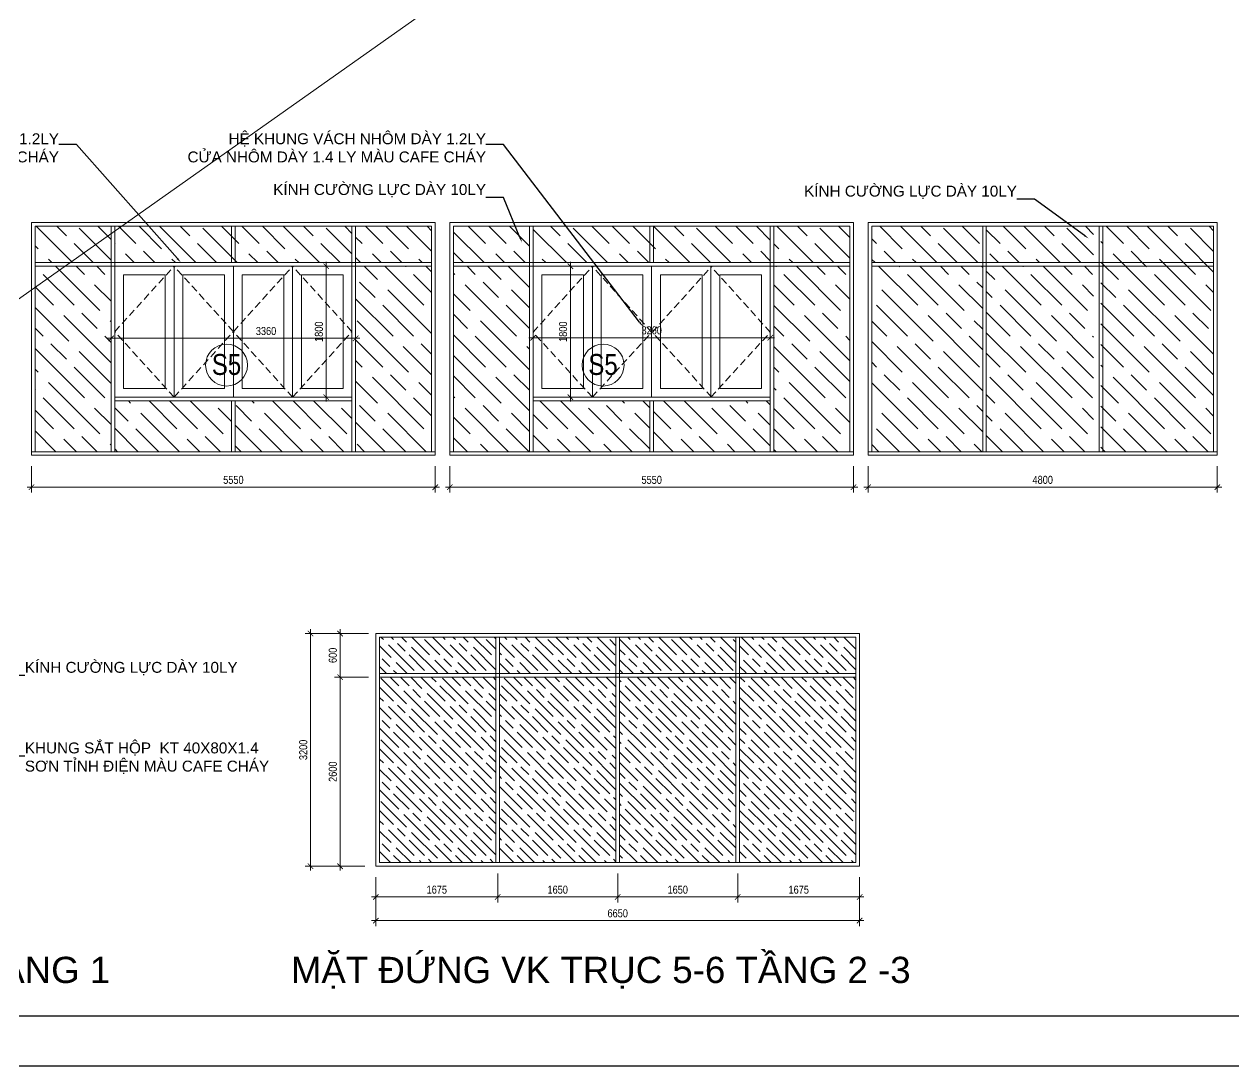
# Model space of a CAD drawing. Header units: millimetres. Extents: x 886808 to 1650903, y -1008069 to 230892.
# Drawn here: x 1583320 to 1599947, y -188884 to -174559 of the extents above; entities that cross this region are included whole.
import ezdxf
from ezdxf import colors
from ezdxf.entities.mleader import LeaderData, LeaderLine
from ezdxf.enums import TextEntityAlignment as Align
from ezdxf.math import Vec2, Vec3

# ---------------------------------------------------------------- set-up
doc = ezdxf.new("R2010")
doc.units = ezdxf.units.MM
doc.linetypes.add('DASHED', pattern=[0.75, 0.5, -0.25])
doc.layers.get('0').update_dxf_attribs({"lineweight": 0})
for name, color, linetype, lineweight in [('03- Net Cua- 153', 153, 'Continuous', 9), ('06- Dim- 250', 250, 'Continuous', 0), ('0___TUONG XAY MOI', 10, 'Continuous', 40), ('A-Wall', 113, 'Continuous', 30), ('A_Dim', 8, 'Continuous', 5), ('Q - TEN PHONG', 7, 'Continuous', 18)]:
    doc.layers.add(name, color=color, linetype=linetype, lineweight=lineweight)
doc.styles.add('ADP_HC_vni_HC', font='')
doc.styles.add('DAT', font='')
doc.styles.add('OBAYASHI', font='ARIALN.TTF')
doc.styles.add('TRUNG TIN', font='')
doc.styles.add('VNI-HELVE', font='')
doc.styles.get('ADP_HC_vni_HC').set_extended_font_data('VNI-Helve-Condense')
doc.styles.get('DAT').set_extended_font_data('VNI-Helve')
doc.styles.get('TRUNG TIN').set_extended_font_data('VNI-Helve-Condense')
doc.styles.get('VNI-HELVE').set_extended_font_data('VNI-Helve-Condense')
doc.dimstyles.new('1-100 X2', dxfattribs={"dimtxt": 110, "dimasz": 75, "dimexe": 75, "dimexo": 150, "dimgap": 45, "dimtad": 1, "dimdec": 0, "dimrnd": 5, "dimzin": 0, "dimtxsty": 'VNI-HELVE', "dimblk": 'ARCHTICK', "dimcen": 50, "dimdle": 60, "dimclrd": 256, "dimclre": 256, "dimclrt": 2, "dimadec": 0, "dimazin": 0, "dimtfac": 1, "dimtdec": 0, "dimtix": 1, "dimtmove": 1, "dimatfit": 3, "dimldrblk": 'OPEN30', "dimfxl": 900, "dimtolj": 1, "dimtzin": 0, "dimlwd": 13, "dimlwe": 13, "dimarcsym": 1})

# ---------------------------------------------------------------- blocks, each defined once
blk = doc.blocks.new('ÈGERGER')
at = {"layer": 'A-Wall', "linetype": 'Continuous', "transparency": 33554636}
blk.add_line((-132098, -883772), (-179936, -883772), dxfattribs=at)
at = {"layer": 'Defpoints', "transparency": 33554636}
blk.add_lwpolyline([(-181644, -884626), (-131244, -884626), (-131244, -848986), (-181644, -848986)], close=True, dxfattribs=at)
blk = doc.blocks.new('_ArchTick')
at = {"color": 0, "linetype": 'ByBlock', "const_width": 0.15}
blk.add_lwpolyline([(-0.5, -0.5), (0.5, 0.5)], dxfattribs=at)
blk = doc.blocks.new('*D972')
at = {"layer": 'A_Dim', "lineweight": 13, "transparency": 16777216}
for p, q in [((1588053, -183539), (1587587, -183539)), ((1587662, -186199), (1587662, -183479)), ((1588003, -186139), (1587587, -186139))]:
    blk.add_line(p, q, dxfattribs=at)
at = {"layer": 'Defpoints', "color": 0, "transparency": 16777216}
for p in [(1587662, -183539), (1588203, -183539), (1588153, -186139)]:
    blk.add_point(p, dxfattribs=at)
at = {"layer": 'A_Dim', "lineweight": 13, "transparency": 16777216, "xscale": 75, "yscale": 75, "zscale": 75}
for p, rotation in [((1587662, -183539), 90), ((1587662, -186139), 270)]:
    blk.add_blockref('_ArchTick', p, dxfattribs=dict(at, rotation=rotation))
at = {"layer": 'A_Dim', "color": 2, "transparency": 16777216, "insert": (1587562, -184839), "char_height": 110, "attachment_point": 5, "rotation": 90, "style": 'VNI-HELVE'}
blk.add_mtext('\\A1;2600', dxfattribs=at)
blk = doc.blocks.new('_Open30')
at = {"color": 0, "linetype": 'ByBlock', "lineweight": -2}
for p, q in [((-1, 0.27), (0, 0)), ((0, 0), (-1, -0.27)), ((0, 0), (-1, 0))]:
    blk.add_line(p, q, dxfattribs=at)
blk = doc.blocks.new('*D973')
at = {"layer": 'A_Dim', "lineweight": 13, "transparency": 16777216}
for p, q in [((1587662, -183599), (1587662, -182879)), ((1588053, -182939), (1587587, -182939)), ((1588053, -183539), (1587587, -183539))]:
    blk.add_line(p, q, dxfattribs=at)
at = {"layer": 'Defpoints', "color": 0, "transparency": 16777216}
for p in [(1587662, -182939), (1588203, -182939), (1588203, -183539)]:
    blk.add_point(p, dxfattribs=at)
at = {"layer": 'A_Dim', "lineweight": 13, "transparency": 16777216, "xscale": 75, "yscale": 75, "zscale": 75}
for p, rotation in [((1587662, -182939), 90), ((1587662, -183539), 270)]:
    blk.add_blockref('_ArchTick', p, dxfattribs=dict(at, rotation=rotation))
at = {"layer": 'A_Dim', "color": 2, "transparency": 16777216, "insert": (1587562, -183239), "char_height": 110, "attachment_point": 5, "rotation": 90, "style": 'VNI-HELVE'}
blk.add_mtext('\\A1;600', dxfattribs=at)
blk = doc.blocks.new('*D974')
at = {"layer": 'A_Dim', "lineweight": 13, "transparency": 16777216}
for p, q in [((1588153, -186289), (1588153, -186637)), ((1589828, -186239), (1589828, -186637)), ((1588093, -186562), (1589888, -186562))]:
    blk.add_line(p, q, dxfattribs=at)
at = {"layer": 'Defpoints', "color": 0, "transparency": 16777216}
for p in [(1588153, -186139), (1589828, -186089), (1589828, -186562)]:
    blk.add_point(p, dxfattribs=at)
at = {"layer": 'A_Dim', "lineweight": 13, "transparency": 16777216, "xscale": 75, "yscale": 75, "zscale": 75, "rotation": 180}
blk.add_blockref('_ArchTick', (1588153, -186562), dxfattribs=at)
at = {"layer": 'A_Dim', "lineweight": 13, "transparency": 16777216, "xscale": 75, "yscale": 75, "zscale": 75}
blk.add_blockref('_ArchTick', (1589828, -186562), dxfattribs=at)
at = {"layer": 'A_Dim', "color": 2, "transparency": 16777216, "insert": (1588991, -186462), "char_height": 110, "attachment_point": 5, "style": 'VNI-HELVE'}
blk.add_mtext('\\A1;1675', dxfattribs=at)
blk = doc.blocks.new('*D975')
at = {"layer": 'A_Dim', "lineweight": 13, "transparency": 16777216}
for p, q in [((1589828, -186239), (1589828, -186637)), ((1591478, -186239), (1591478, -186637)), ((1589768, -186562), (1591538, -186562))]:
    blk.add_line(p, q, dxfattribs=at)
at = {"layer": 'Defpoints', "color": 0, "transparency": 16777216}
for p in [(1589828, -186089), (1591478, -186089), (1591478, -186562)]:
    blk.add_point(p, dxfattribs=at)
at = {"layer": 'A_Dim', "lineweight": 13, "transparency": 16777216, "xscale": 75, "yscale": 75, "zscale": 75, "rotation": 180}
blk.add_blockref('_ArchTick', (1589828, -186562), dxfattribs=at)
at = {"layer": 'A_Dim', "lineweight": 13, "transparency": 16777216, "xscale": 75, "yscale": 75, "zscale": 75}
blk.add_blockref('_ArchTick', (1591478, -186562), dxfattribs=at)
at = {"layer": 'A_Dim', "color": 2, "transparency": 16777216, "insert": (1590653, -186462), "char_height": 110, "attachment_point": 5, "style": 'VNI-HELVE'}
blk.add_mtext('\\A1;1650', dxfattribs=at)
blk = doc.blocks.new('*D976')
at = {"layer": 'A_Dim', "lineweight": 13, "transparency": 16777216}
for p, q in [((1591478, -186239), (1591478, -186637)), ((1593128, -186239), (1593128, -186637)), ((1591418, -186562), (1593188, -186562))]:
    blk.add_line(p, q, dxfattribs=at)
at = {"layer": 'Defpoints', "color": 0, "transparency": 16777216}
for p in [(1591478, -186089), (1593128, -186089), (1593128, -186562)]:
    blk.add_point(p, dxfattribs=at)
at = {"layer": 'A_Dim', "lineweight": 13, "transparency": 16777216, "xscale": 75, "yscale": 75, "zscale": 75, "rotation": 180}
blk.add_blockref('_ArchTick', (1591478, -186562), dxfattribs=at)
at = {"layer": 'A_Dim', "lineweight": 13, "transparency": 16777216, "xscale": 75, "yscale": 75, "zscale": 75}
blk.add_blockref('_ArchTick', (1593128, -186562), dxfattribs=at)
at = {"layer": 'A_Dim', "color": 2, "transparency": 16777216, "insert": (1592303, -186462), "char_height": 110, "attachment_point": 5, "style": 'VNI-HELVE'}
blk.add_mtext('\\A1;1650', dxfattribs=at)
blk = doc.blocks.new('*D977')
at = {"layer": 'A_Dim', "lineweight": 13, "transparency": 16777216}
for p, q in [((1593128, -186239), (1593128, -186637)), ((1594803, -186289), (1594803, -186637)), ((1593068, -186562), (1594863, -186562))]:
    blk.add_line(p, q, dxfattribs=at)
at = {"layer": 'Defpoints', "color": 0, "transparency": 16777216}
for p in [(1593128, -186089), (1594803, -186139), (1594803, -186562)]:
    blk.add_point(p, dxfattribs=at)
at = {"layer": 'A_Dim', "lineweight": 13, "transparency": 16777216, "xscale": 75, "yscale": 75, "zscale": 75, "rotation": 180}
blk.add_blockref('_ArchTick', (1593128, -186562), dxfattribs=at)
at = {"layer": 'A_Dim', "lineweight": 13, "transparency": 16777216, "xscale": 75, "yscale": 75, "zscale": 75}
blk.add_blockref('_ArchTick', (1594803, -186562), dxfattribs=at)
at = {"layer": 'A_Dim', "color": 2, "transparency": 16777216, "insert": (1593966, -186462), "char_height": 110, "attachment_point": 5, "style": 'VNI-HELVE'}
blk.add_mtext('\\A1;1675', dxfattribs=at)
blk = doc.blocks.new('*D978')
at = {"layer": 'A_Dim', "lineweight": 13, "transparency": 16777216}
for p, q in [((1588153, -186289), (1588153, -186962)), ((1594803, -186289), (1594803, -186962)), ((1594863, -186887), (1588093, -186887))]:
    blk.add_line(p, q, dxfattribs=at)
at = {"layer": 'Defpoints', "color": 0, "transparency": 16777216}
for p in [(1588153, -186139), (1594803, -186139), (1588153, -186887)]:
    blk.add_point(p, dxfattribs=at)
at = {"layer": 'A_Dim', "lineweight": 13, "transparency": 16777216, "xscale": 75, "yscale": 75, "zscale": 75, "rotation": 180}
blk.add_blockref('_ArchTick', (1588153, -186887), dxfattribs=at)
at = {"layer": 'A_Dim', "lineweight": 13, "transparency": 16777216, "xscale": 75, "yscale": 75, "zscale": 75}
blk.add_blockref('_ArchTick', (1594803, -186887), dxfattribs=at)
at = {"layer": 'A_Dim', "color": 2, "transparency": 16777216, "insert": (1591478, -186787), "char_height": 110, "attachment_point": 5, "style": 'VNI-HELVE'}
blk.add_mtext('\\A1;6650', dxfattribs=at)
blk = doc.blocks.new('*D979')
at = {"layer": 'A_Dim', "lineweight": 13, "transparency": 16777216}
for p, q in [((1587256, -182879), (1587256, -186199)), ((1588003, -182939), (1587181, -182939)), ((1588003, -186139), (1587181, -186139))]:
    blk.add_line(p, q, dxfattribs=at)
at = {"layer": 'Defpoints', "color": 0, "transparency": 16777216}
for p in [(1588153, -182939), (1587256, -186139), (1588153, -186139)]:
    blk.add_point(p, dxfattribs=at)
at = {"layer": 'A_Dim', "lineweight": 13, "transparency": 16777216, "xscale": 75, "yscale": 75, "zscale": 75}
for p, rotation in [((1587256, -182939), 90), ((1587256, -186139), 270)]:
    blk.add_blockref('_ArchTick', p, dxfattribs=dict(at, rotation=rotation))
at = {"layer": 'A_Dim', "color": 2, "transparency": 16777216, "insert": (1587156, -184539), "char_height": 110, "attachment_point": 5, "rotation": 90, "style": 'VNI-HELVE'}
blk.add_mtext('\\A1;3200', dxfattribs=at)
blk = doc.blocks.new('*D985')
at = {"layer": 'A_Dim', "lineweight": 13, "transparency": 16777216}
for p, q in [((1583420, -180638), (1583420, -181001)), ((1588970, -180638), (1588970, -181001)), ((1583360, -180926), (1589030, -180926))]:
    blk.add_line(p, q, dxfattribs=at)
at = {"layer": 'Defpoints', "color": 0, "transparency": 16777216}
for p in [(1583420, -180488), (1588970, -180488), (1588970, -180926)]:
    blk.add_point(p, dxfattribs=at)
at = {"layer": 'A_Dim', "lineweight": 13, "transparency": 16777216, "xscale": 75, "yscale": 75, "zscale": 75, "rotation": 180}
blk.add_blockref('_ArchTick', (1583420, -180926), dxfattribs=at)
at = {"layer": 'A_Dim', "lineweight": 13, "transparency": 16777216, "xscale": 75, "yscale": 75, "zscale": 75}
blk.add_blockref('_ArchTick', (1588970, -180926), dxfattribs=at)
at = {"layer": 'A_Dim', "color": 2, "transparency": 16777216, "insert": (1586195, -180826), "char_height": 110, "attachment_point": 5, "style": 'VNI-HELVE'}
blk.add_mtext('\\A1;5550', dxfattribs=at)
blk = doc.blocks.new('*D986')
at = {"layer": 'A_Dim', "lineweight": 13, "transparency": 16777216}
for p, q in [((1589170, -180638), (1589170, -181001)), ((1594720, -180638), (1594720, -181001)), ((1594780, -180926), (1589110, -180926))]:
    blk.add_line(p, q, dxfattribs=at)
at = {"layer": 'Defpoints', "color": 0, "transparency": 16777216}
for p in [(1589170, -180488), (1594720, -180488), (1589170, -180926)]:
    blk.add_point(p, dxfattribs=at)
at = {"layer": 'A_Dim', "lineweight": 13, "transparency": 16777216, "xscale": 75, "yscale": 75, "zscale": 75, "rotation": 180}
blk.add_blockref('_ArchTick', (1589170, -180926), dxfattribs=at)
at = {"layer": 'A_Dim', "lineweight": 13, "transparency": 16777216, "xscale": 75, "yscale": 75, "zscale": 75}
blk.add_blockref('_ArchTick', (1594720, -180926), dxfattribs=at)
at = {"layer": 'A_Dim', "color": 2, "transparency": 16777216, "insert": (1591945, -180826), "char_height": 110, "attachment_point": 5, "style": 'VNI-HELVE'}
blk.add_mtext('\\A1;5550', dxfattribs=at)
blk = doc.blocks.new('*D987')
at = {"layer": 'A_Dim', "lineweight": 13, "transparency": 16777216}
for p, q in [((1594920, -180638), (1594920, -181001)), ((1599720, -180638), (1599720, -181001)), ((1599780, -180926), (1594860, -180926))]:
    blk.add_line(p, q, dxfattribs=at)
at = {"layer": 'Defpoints', "color": 0, "transparency": 16777216}
for p in [(1594920, -180488), (1599720, -180488), (1594920, -180926)]:
    blk.add_point(p, dxfattribs=at)
at = {"layer": 'A_Dim', "lineweight": 13, "transparency": 16777216, "xscale": 75, "yscale": 75, "zscale": 75, "rotation": 180}
blk.add_blockref('_ArchTick', (1594920, -180926), dxfattribs=at)
at = {"layer": 'A_Dim', "lineweight": 13, "transparency": 16777216, "xscale": 75, "yscale": 75, "zscale": 75}
blk.add_blockref('_ArchTick', (1599720, -180926), dxfattribs=at)
at = {"layer": 'A_Dim', "color": 2, "transparency": 16777216, "insert": (1597320, -180826), "char_height": 110, "attachment_point": 5, "style": 'VNI-HELVE'}
blk.add_mtext('\\A1;4800', dxfattribs=at)
blk = doc.blocks.new('*D988')
at = {"layer": 'A_Dim', "lineweight": 13, "transparency": 16777216}
for p, q in [((1586752, -177888), (1587546, -177888)), ((1587471, -179748), (1587471, -177828)), ((1586752, -179688), (1587546, -179688))]:
    blk.add_line(p, q, dxfattribs=at)
at = {"layer": 'Defpoints', "color": 0, "transparency": 16777216}
for p in [(1586602, -177888), (1587471, -177888), (1586602, -179688)]:
    blk.add_point(p, dxfattribs=at)
at = {"layer": 'A_Dim', "lineweight": 13, "transparency": 16777216, "xscale": 75, "yscale": 75, "zscale": 75}
for p, rotation in [((1587471, -177888), 90), ((1587471, -179688), 270)]:
    blk.add_blockref('_ArchTick', p, dxfattribs=dict(at, rotation=rotation))
at = {"layer": 'A_Dim', "color": 2, "transparency": 16777216, "insert": (1587371, -178788), "char_height": 110, "attachment_point": 5, "rotation": 90, "style": 'VNI-HELVE'}
blk.add_mtext('\\A1;1800', dxfattribs=at)
blk = doc.blocks.new('*D989')
at = {"layer": 'A_Dim', "lineweight": 13, "transparency": 16777216}
for p, q in [((1584515, -178738), (1584515, -178804)), ((1587875, -178738), (1587875, -178804)), ((1587935, -178879), (1584455, -178879))]:
    blk.add_line(p, q, dxfattribs=at)
at = {"layer": 'Defpoints', "color": 0, "transparency": 16777216}
for p in [(1584515, -178879), (1584515, -178888, 0), (1587875, -178888, 0)]:
    blk.add_point(p, dxfattribs=at)
at = {"layer": 'A_Dim', "lineweight": 13, "transparency": 16777216, "xscale": 75, "yscale": 75, "zscale": 75, "rotation": 180}
blk.add_blockref('_ArchTick', (1584515, -178879), dxfattribs=at)
at = {"layer": 'A_Dim', "lineweight": 13, "transparency": 16777216, "xscale": 75, "yscale": 75, "zscale": 75}
blk.add_blockref('_ArchTick', (1587875, -178879), dxfattribs=at)
at = {"layer": 'A_Dim', "color": 2, "transparency": 16777216, "insert": (1586644, -178779), "char_height": 110, "attachment_point": 5, "style": 'VNI-HELVE'}
blk.add_mtext('\\A1;3360', dxfattribs=at)
blk = doc.blocks.new('*D990')
at = {"layer": 'A_Dim', "lineweight": 13, "transparency": 16777216}
for p, q in [((1590827, -179748), (1590827, -177828)), ((1590872, -177888), (1590902, -177888)), ((1590872, -179688), (1590902, -179688))]:
    blk.add_line(p, q, dxfattribs=at)
at = {"layer": 'Defpoints', "color": 0, "transparency": 16777216}
for p in [(1590722, -177888), (1590827, -177888), (1590722, -179688)]:
    blk.add_point(p, dxfattribs=at)
at = {"layer": 'A_Dim', "lineweight": 13, "transparency": 16777216, "xscale": 75, "yscale": 75, "zscale": 75}
for p, rotation in [((1590827, -177888), 90), ((1590827, -179688), 270)]:
    blk.add_blockref('_ArchTick', p, dxfattribs=dict(at, rotation=rotation))
at = {"layer": 'A_Dim', "color": 2, "transparency": 16777216, "insert": (1590727, -178788), "char_height": 110, "attachment_point": 5, "rotation": 90, "style": 'VNI-HELVE'}
blk.add_mtext('\\A1;1800', dxfattribs=at)
blk = doc.blocks.new('*D991')
at = {"layer": 'A_Dim', "lineweight": 13, "transparency": 16777216}
blk.add_line((1590255, -178870), (1593635, -178870), dxfattribs=at)
at = {"layer": 'Defpoints', "color": 0, "transparency": 16777216}
for p in [(1590315, -178795), (1593575, -178795), (1593575, -178870)]:
    blk.add_point(p, dxfattribs=at)
at = {"layer": 'A_Dim', "lineweight": 13, "transparency": 16777216, "xscale": 75, "yscale": 75, "zscale": 75, "rotation": 180}
blk.add_blockref('_ArchTick', (1590315, -178870), dxfattribs=at)
at = {"layer": 'A_Dim', "lineweight": 13, "transparency": 16777216, "xscale": 75, "yscale": 75, "zscale": 75}
blk.add_blockref('_ArchTick', (1593575, -178870), dxfattribs=at)
at = {"layer": 'A_Dim', "color": 2, "transparency": 16777216, "insert": (1591945, -178770), "char_height": 110, "attachment_point": 5, "style": 'VNI-HELVE'}
blk.add_mtext('\\A1;3260', dxfattribs=at)
blk = doc.blocks.new('so thu tu bac thang')
at = {"ltscale": 300}
blk.add_circle((37.7, 0), 125, dxfattribs=at)
at = {"style": 'OBAYASHI'}
blk.add_attdef('SO_THU_TU_BAC_THANG', (-91.5, -138.5), '', height=300, dxfattribs=at)

msp = doc.modelspace()

# ---------------------------------------------------------------- hatches: boundary and pattern name
at = {"layer": 'A_Dim', "transparency": 33554534}
h = msp.add_hatch(dxfattribs=at)
h.set_pattern_fill('GOST_WOOD', color=256, scale=100, angle=45)
h.set_pattern_definition([(135, (152255.1, -60480.1), (424.26407, 424.26407), [1000, -200]), (135, (152537.94, -60480.1), (424.26407, 424.26407), [600, -150, 300, -150]), (135, (152891.5, -60550.8), (424.26407, 424.26407), [1000, -200])])
h.paths.add_polyline_path([(1583169.6, -177888), (1582124.6, -177888), (1582124.6, -180438), (1583169.6, -180438)])
h.paths.add_polyline_path([(1583169.6, -177338), (1582124.6, -177338), (1582124.6, -177838), (1583169.6, -177838)])
h.paths.add_polyline_path([(1582074.6, -177338), (1580469.6, -177338), (1580469.6, -177838), (1582074.6, -177838)])
h.paths.add_polyline_path([(1580419.6, -177338), (1578814.6, -177338), (1578814.6, -177838), (1580419.6, -177838)])
h.paths.add_polyline_path([(1578764.6, -177338), (1577719.6, -177338), (1577719.6, -177838), (1578764.6, -177838)])
h.paths.add_polyline_path([(1578764.6, -177888), (1577719.6, -177888), (1577719.6, -180438), (1578764.6, -180438)])
h.paths.add_polyline_path([(1580469.6, -179738), (1580419.6, -179738), (1580419.6, -180438), (1580469.6, -180438)])
h.paths.add_polyline_path([(1582074.6, -179738), (1580469.6, -179738), (1580469.6, -180438), (1582074.6, -180438)])
h.paths.add_polyline_path([(1580419.6, -179738), (1578814.6, -179738), (1578814.6, -180438), (1580419.6, -180438)])
h.paths.add_polyline_path([(1577419.6, -177888), (1576424.6, -177888), (1576424.6, -180438), (1577419.6, -180438)])
h.paths.add_polyline_path([(1577419.6, -177338), (1576424.6, -177338), (1576424.6, -177838), (1577419.6, -177838)])
h.paths.add_polyline_path([(1576374.6, -177338), (1574769.6, -177338), (1574769.6, -177838), (1576374.6, -177838)])
h.paths.add_polyline_path([(1574719.6, -177338), (1573114.6, -177338), (1573114.6, -177838), (1574719.6, -177838)])
h.paths.add_polyline_path([(1573064.6, -177338), (1572069.6, -177338), (1572069.6, -177838), (1573064.6, -177838)])
h.paths.add_polyline_path([(1573064.6, -177888), (1572069.6, -177888), (1572069.6, -180438), (1573064.6, -180438)])
h.paths.add_polyline_path([(1574719.6, -177888), (1573114.6, -177888), (1573114.6, -180438), (1574719.6, -180438)])
h.paths.add_polyline_path([(1576374.6, -177888), (1574769.6, -177888), (1574769.6, -180438), (1576374.6, -180438)])
h.paths.add_polyline_path([(1599669.6, -177838), (1598119.8, -177838), (1598119.8, -180438), (1599669.6, -180438)])
h.paths.add_polyline_path([(1593574.6, -179738), (1591969.6, -179738), (1591969.6, -180438), (1593574.6, -180438)])
h.paths.add_polyline_path([(1591919.6, -179738), (1590314.6, -179738), (1590314.6, -180438), (1591919.6, -180438)])
h.paths.add_polyline_path([(1587824.6, -179738), (1586219.6, -179738), (1586219.6, -180438), (1587824.6, -180438)])
h.paths.add_polyline_path([(1586169.6, -179738), (1584564.6, -179738), (1584564.6, -180438), (1586169.6, -180438)])
h.paths.add_polyline_path([(1596494.7, -177888), (1594969.6, -177888), (1594969.6, -180438), (1596494.7, -180438)])
h.paths.add_polyline_path([(1596494.7, -177338), (1594969.6, -177338), (1594969.6, -177838), (1596494.7, -177838)])
h.paths.add_polyline_path([(1598019.8, -177338), (1597319.6, -177338), (1596544.7, -177338), (1596544.7, -177838), (1598019.8, -177838)])
h.paths.add_polyline_path([(1598019.8, -177888), (1596544.7, -177888), (1596544.7, -180438), (1598019.8, -180438)])
h.paths.add_polyline_path([(1599669.6, -177338), (1598119.8, -177338), (1598119.8, -177838), (1599669.6, -177838)])
h.paths.add_polyline_path([(1583469.6, -177888), (1583469.6, -180438), (1584514.6, -180438), (1584514.6, -177888)])
h.paths.add_polyline_path([(1583469.6, -177338), (1583469.6, -177838), (1584514.6, -177838), (1584514.6, -177338)])
h.paths.add_polyline_path([(1584564.6, -177338), (1584564.6, -177838), (1587824.6, -177838), (1587824.6, -177338)])
h.paths.add_polyline_path([(1588919.6, -177838), (1588919.6, -177338), (1587874.6, -177338), (1587874.6, -177838)])
h.paths.add_polyline_path([(1588919.6, -177888), (1587874.6, -177888), (1587874.6, -180438), (1588919.6, -180438)])
h.paths.add_polyline_path([(1590264.6, -177838), (1590264.6, -177338), (1589219.6, -177338), (1589219.6, -177838)])
h.paths.add_polyline_path([(1589219.6, -180438), (1590264.6, -180438), (1590264.6, -177888), (1589219.6, -177888)])
h.paths.add_polyline_path([(1593574.6, -177838), (1593574.6, -177338), (1590314.6, -177338), (1590314.6, -177838)])
h.paths.add_polyline_path([(1594669.6, -177838), (1594669.6, -177338), (1593624.6, -177338), (1593624.6, -177838)])
h.paths.add_polyline_path([(1593624.6, -180438), (1594669.6, -180438), (1594669.6, -177888), (1593624.6, -177888)])
h = msp.add_hatch(dxfattribs=at)
h.set_pattern_fill('GOST_WOOD', color=256, scale=50, angle=45)
h.set_pattern_definition([(135, (57511.48, -47257.05), (212.132034, 212.132034), [500, -100]), (135, (57652.9, -47257.05), (212.132034, 212.132034), [300, -75, 150, -75]), (135, (57829.67, -47292.4), (212.132034, 212.132034), [500, -100])])
h.paths.add_polyline_path([(1589803.3, -183538.8), (1588203.3, -183538.8), (1588203.3, -186088.8), (1589803.3, -186088.8)])
h.paths.add_polyline_path([(1588203.3, -182988.8), (1588203.3, -183488.8), (1589803.3, -183488.8), (1589803.3, -182988.8)])
h.paths.add_polyline_path([(1591453.3, -183488.8), (1591453.3, -182988.8), (1589853.3, -182988.8), (1589853.3, -183488.8)])
h.paths.add_polyline_path([(1591453.3, -183538.8), (1589853.3, -183538.8), (1589853.3, -186088.8), (1591453.3, -186088.8)])
h.paths.add_polyline_path([(1593103.3, -183538.8), (1591503.3, -183538.8), (1591503.3, -186088.8), (1593103.3, -186088.8)])
h.paths.add_polyline_path([(1591503.3, -182988.8), (1591503.3, -183488.8), (1593103.3, -183488.8), (1593103.3, -182988.8)])
h.paths.add_polyline_path([(1594753.3, -183488.8), (1594753.3, -182988.8), (1593153.3, -182988.8), (1593153.3, -183488.8)])
h.paths.add_polyline_path([(1594753.3, -183538.8), (1593153.3, -183538.8), (1593153.3, -186088.8), (1594753.3, -186088.8)])

# ---------------------------------------------------------------- linework, layer by layer
at = {"layer": '03- Net Cua- 153', "linetype": 'Continuous', "transparency": 33554636}
for points in [[(1583419.6, -177288), (1588969.6, -177288), (1588969.6, -180488), (1583419.6, -180488)], [(1589169.6, -177288), (1594719.6, -177288), (1594719.6, -180488), (1589169.6, -180488)], [(1594919.6, -180488), (1599719.6, -180488), (1599719.6, -177288), (1594919.6, -177288)], [(1596544.7, -177338), (1596494.7, -177338), (1596494.7, -180438), (1596544.7, -180438)], [(1598144.5, -177338), (1598094.5, -177338), (1598094.5, -180438), (1598144.5, -180438)], [(1583469.6, -177838), (1588919.6, -177838), (1588919.6, -177888), (1583469.6, -177888)], [(1585379.6, -179688), (1584564.6, -179688), (1584564.6, -177888), (1585379.6, -177888)], [(1585379.6, -179688), (1586194.6, -179688), (1586194.6, -177888), (1585379.6, -177888)], [(1587009.6, -179688), (1586194.6, -179688), (1586194.6, -177888), (1587009.6, -177888)], [(1587009.6, -179688), (1587824.6, -179688), (1587824.6, -177888), (1587009.6, -177888)], [(1589219.6, -177838), (1594669.6, -177838), (1594669.6, -177888), (1589219.6, -177888)], [(1591129.6, -179688), (1590314.6, -179688), (1590314.6, -177888), (1591129.6, -177888)], [(1591129.6, -179688), (1591944.6, -179688), (1591944.6, -177888), (1591129.6, -177888)], [(1592759.6, -179688), (1591944.6, -179688), (1591944.6, -177888), (1592759.6, -177888)], [(1592759.6, -179688), (1593574.6, -179688), (1593574.6, -177888), (1592759.6, -177888)], [(1594969.6, -177838), (1599669.6, -177838), (1599669.6, -177888), (1594969.6, -177888)], [(1585259.6, -179568), (1584684.6, -179568), (1584684.6, -178008), (1585259.6, -178008)], [(1585499.6, -179568), (1586074.6, -179568), (1586074.6, -178008), (1585499.6, -178008)], [(1586889.6, -179568), (1586314.6, -179568), (1586314.6, -178008), (1586889.6, -178008)], [(1587129.6, -179568), (1587704.6, -179568), (1587704.6, -178008), (1587129.6, -178008)], [(1591009.6, -179568), (1590434.6, -179568), (1590434.6, -178008), (1591009.6, -178008)], [(1591249.6, -179568), (1591824.6, -179568), (1591824.6, -178008), (1591249.6, -178008)], [(1592639.6, -179568), (1592064.6, -179568), (1592064.6, -178008), (1592639.6, -178008)], [(1592879.6, -179568), (1593454.6, -179568), (1593454.6, -178008), (1592879.6, -178008)], [(1586219.6, -179738), (1586169.6, -179738), (1586169.6, -180438), (1586219.6, -180438)], [(1591969.6, -179738), (1591919.6, -179738), (1591919.6, -180438), (1591969.6, -180438)], [(1583419.6, -180438), (1588969.6, -180438), (1588969.6, -180488), (1583419.6, -180488)], [(1589169.6, -180438), (1594719.6, -180438), (1594719.6, -180488), (1589169.6, -180488)], [(1594919.6, -180438), (1599719.6, -180438), (1599719.6, -180488), (1594919.6, -180488)], [(1588153.3, -182938.8), (1594803.3, -182938.8), (1594803.3, -186138.8), (1588153.3, -186138.8)], [(1588203.3, -182988.8), (1594753.3, -182988.8), (1594753.3, -186088.8), (1588203.3, -186088.8)], [(1589853.3, -182988.8), (1589803.3, -182988.8), (1589803.3, -186088.8), (1589853.3, -186088.8)], [(1591503.3, -182988.8), (1591453.3, -182988.8), (1591453.3, -186088.8), (1591503.3, -186088.8)], [(1593153.3, -182988.8), (1593103.3, -182988.8), (1593103.3, -186088.8), (1593153.3, -186088.8)], [(1588203.3, -183488.8), (1594753.3, -183488.8), (1594753.3, -183538.8), (1588203.3, -183538.8)]]:
    msp.add_lwpolyline(points, close=True, dxfattribs=at)
for points in [[(1584514.6, -180438), (1583469.6, -180438), (1583469.6, -177338), (1588919.6, -177338), (1588919.6, -180438), (1587874.6, -180438)], [(1590314.6, -180438), (1589219.6, -180438), (1589219.6, -177338), (1594669.6, -177338), (1594669.6, -180438), (1593574.6, -180438)], [(1599669.6, -180438), (1599669.6, -177338), (1597319.6, -177338), (1594969.6, -177338), (1594969.6, -180438), (1598019.8, -180438)]]:
    msp.add_lwpolyline(points, dxfattribs=at)
at = {"layer": '03- Net Cua- 153', "linetype": 'Continuous', "transparency": 33554636, "elevation": 0}
for points in [[(1584564.6, -177338), (1584514.6, -177338), (1584514.6, -180438), (1584564.6, -180438)], [(1586219.6, -177338), (1586169.6, -177338), (1586169.6, -177838), (1586219.6, -177838)], [(1587874.6, -177338), (1587824.6, -177338), (1587824.6, -180438), (1587874.6, -180438)], [(1590314.6, -177338), (1590264.6, -177338), (1590264.6, -180438), (1590314.6, -180438)], [(1591969.6, -177338), (1591919.6, -177338), (1591919.6, -177838), (1591969.6, -177838)], [(1593624.6, -177338), (1593574.6, -177338), (1593574.6, -180438), (1593624.6, -180438)], [(1584564.6, -179688), (1587824.6, -179688), (1587824.6, -177888), (1584564.6, -177888)], [(1590314.6, -179688), (1593574.6, -179688), (1593574.6, -177888), (1590314.6, -177888)], [(1584564.6, -179688), (1587824.6, -179688), (1587824.6, -179738), (1584564.6, -179738)], [(1590314.6, -179688), (1593574.6, -179688), (1593574.6, -179738), (1590314.6, -179738)]]:
    msp.add_lwpolyline(points, close=True, dxfattribs=at)
at = {"layer": '06- Dim- 250', "linetype": 'DASHED', "ltscale": 200, "transparency": 33554636}
for points in [[(1585379.6, -179688), (1584564.6, -178788), (1585379.6, -177888)], [(1585379.6, -179688), (1586194.6, -178788), (1585379.6, -177888)], [(1587009.6, -179688), (1586194.6, -178788), (1587009.6, -177888)], [(1587009.6, -179688), (1587824.6, -178788), (1587009.6, -177888)], [(1591129.6, -179688), (1590314.6, -178794.7), (1591129.6, -177888)], [(1591129.6, -179688), (1591944.6, -178794.7), (1591129.6, -177888)], [(1592769, -179688), (1591954, -178794.7), (1592769, -177888)], [(1592759.6, -179688), (1593574.6, -178794.7), (1592759.6, -177888)]]:
    msp.add_lwpolyline(points, dxfattribs=at)
at = {"layer": 'A_Dim'}
msp.add_line((1568329.5, -188884), (1608510.3, -160470.4), dxfattribs=at)

# ---------------------------------------------------------------- block references
at = {"transparency": 33554636}
ref = msp.add_blockref('so thu tu bac thang', (1586188.5, -179247.6), dxfattribs=dict(at, xscale=-2.304000000003725, yscale=2.304000000003725, zscale=2.304, rotation=359.9999999985525))
ref.add_attrib('SO_THU_TU_BAC_THANG', 'S5', dxfattribs={"height": 288, "style": 'TRUNG TIN'}).set_placement((1586100.8, -179382.5), align=Align.CENTER)
ref = msp.add_blockref('so thu tu bac thang', (1591363.5, -179247.6), dxfattribs=dict(at, xscale=-2.304000000003725, yscale=2.304000000003725, zscale=2.304, rotation=359.9999999985525))
ref.add_attrib('SO_THU_TU_BAC_THANG', 'S5', dxfattribs={"height": 288, "style": 'TRUNG TIN'}).set_placement((1591275.7, -179382.5), align=Align.CENTER)
at = {"layer": '0___TUONG XAY MOI', "transparency": 33554636, "xscale": 0.7972382581455364, "yscale": 0.7972382581455364, "zscale": 0.7972382581455364}
msp.add_blockref('ÈGERGER', (1713143, 516373.7), dxfattribs=at)

# ---------------------------------------------------------------- texts
at = {"layer": 'Q - TEN PHONG', "transparency": 33554636, "char_height": 360.601, "width": 13938.166, "attachment_point": 2, "style": 'DAT'}
for s, insert in [('{\\fArial|b0|i0|c0|p34;MẶT ĐỨNG VÁCH KÍNH TRỤC 5-6 TẦNG 1 }', (1579501.2, -187384.6)), ('{\\fArial|b0|i0|c0|p34;MẶT ĐỨNG VK TRỤC 5-6 TẦNG 2 -3}', (1591244.5, -187384.6))]:
    msp.add_mtext(s, dxfattribs=dict(at, insert=insert))

# ---------------------------------------------------------------- dimensions: what is measured, and where the dimension line sits
at = {"layer": 'A_Dim', "transparency": 33554636}
for base, p1, p2, picture, middle in [((1587471.4, -177888), (1586602.1, -179688), (1586602.1, -177888), '*D988', (1587371.4, -178788)), ((1590827, -177888), (1590722.1, -179688), (1590722.1, -177888), '*D990', (1590727, -178788)), ((1587256.3, -186138.8), (1588153.3, -182938.8), (1588153.3, -186138.8), '*D979', (1587156.3, -184538.8)), ((1587661.5, -183538.8), (1588153.3, -186138.8), (1588203.3, -183538.8), '*D972', (1587561.5, -184838.8))]:
    dim = msp.add_linear_dim(base=base, p1=p1, p2=p2, angle=90, dimstyle='1-100 X2', dxfattribs=at)
    dim.commit()
    dim.dimension.update_dxf_attribs({"geometry": picture, "text_midpoint": middle})
dim = msp.add_linear_dim(base=(1584514.6, -178878.9), p1=(1587874.6, -178888.1, 0), p2=(1584514.6, -178888.1, 0), dimstyle='1-100 X2', dxfattribs=at)
dim.commit()
dim.dimension.update_dxf_attribs({"geometry": '*D989', "text_midpoint": (1586644.3, -178878.9), "dimtype": 160})
for base, p1, p2, picture, middle in [((1593574.6, -178869.7), (1590314.6, -178794.7), (1593574.6, -178794.7), '*D991', (1591944.6, -178769.7)), ((1588969.6, -180926.1), (1583419.6, -180488), (1588969.6, -180488), '*D985', (1586194.6, -180826.1)), ((1589169.6, -180926.1), (1594719.6, -180488), (1589169.6, -180488), '*D986', (1591944.6, -180826.1)), ((1594919.6, -180926.1), (1599719.6, -180488), (1594919.6, -180488), '*D987', (1597319.6, -180826.1)), ((1589828.3, -186562.2), (1588153.3, -186138.8), (1589828.3, -186088.8), '*D974', (1588990.8, -186462.2)), ((1588153.3, -186887.4), (1594803.3, -186138.8), (1588153.3, -186138.8), '*D978', (1591478.3, -186787.4)), ((1591478.3, -186562.2), (1589828.3, -186088.8), (1591478.3, -186088.8), '*D975', (1590653.3, -186462.2)), ((1593128.3, -186562.2), (1591478.3, -186088.8), (1593128.3, -186088.8), '*D976', (1592303.3, -186462.2)), ((1594803.3, -186562.2), (1593128.3, -186088.8), (1594803.3, -186138.8), '*D977', (1593965.8, -186462.2))]:
    dim = msp.add_linear_dim(base=base, p1=p1, p2=p2, dimstyle='1-100 X2', dxfattribs=at)
    dim.commit()
    dim.dimension.update_dxf_attribs({"geometry": picture, "text_midpoint": middle})
dim = msp.add_linear_dim(base=(1587661.5, -182938.8), p1=(1588203.3, -183538.8), p2=(1588203.3, -182938.8), angle=90, text='600', dimstyle='1-100 X2', dxfattribs=at)
dim.commit()
dim.dimension.update_dxf_attribs({"geometry": '*D973', "text_midpoint": (1587561.5, -183238.8)})

# ---------------------------------------------------------------- leaders
at = {"transparency": 33554636}
ml = msp.add_multileader_mtext('Standard', dxfattribs=at)
ml.set_content('{\\fArial|b0|i0|c0|p34;HỆ KHUNG VÁCH NHÔM DÀY 1.2LY\\PCỬA NHÔM DÀY 1.4 LY MÀU CAFE CHÁY}', color=30, style='ADP_HC_vni_HC')
ml.set_leader_properties()
ml.build(insert=Vec2(0, 0))
ml.multileader.update_dxf_attribs({"text_left_attachment_type": 7, "text_right_attachment_type": 7, "text_top_attachment_type": 10, "text_bottom_attachment_type": 10, "dogleg_length": 0.36, "arrow_head_size": 75})
ctx = ml.context
ctx.base_point, ctx.char_height, ctx.arrow_head_size, ctx.landing_gap_size, ctx.plane_origin = Vec3(1579706.2, -176212), 150, 75, 0, Vec3(1584133.5, -172844.5)
ctx.left_attachment, ctx.right_attachment, ctx.text_align_type = 7, 7, 2
notes = []
notes.append((ctx, [(1, (1, 1, 0), (1584038, -176212), (-1, 0), 240.9, [(0, [(1585474.7, -177838)], 0, [])])]))
ctx.mtext.insert, ctx.mtext.alignment, ctx.mtext.flow_direction = Vec3(1583797.1, -176059.4), 3, 5
ml = msp.add_multileader_mtext('Standard', dxfattribs=at)
ml.set_content('{\\fArial|b0|i0|c0|p34;HỆ KHUNG VÁCH NHÔM DÀY 1.2LY\\PCỬA NHÔM DÀY 1.4 LY MÀU CAFE CHÁY}', color=30, style='ADP_HC_vni_HC')
ml.set_leader_properties()
ml.build(insert=Vec2(0, 0))
ml.multileader.update_dxf_attribs({"text_left_attachment_type": 7, "text_right_attachment_type": 7, "text_top_attachment_type": 10, "text_bottom_attachment_type": 10, "dogleg_length": 0.36, "arrow_head_size": 75})
ctx = ml.context
ctx.base_point, ctx.char_height, ctx.arrow_head_size, ctx.landing_gap_size, ctx.plane_origin = Vec3(1585576.3, -176212), 150, 75, 0, Vec3(1590003.6, -172844.5)
ctx.left_attachment, ctx.right_attachment, ctx.text_align_type = 7, 7, 2
notes.append((ctx, [(1, (1, 1, 0), (1589908.2, -176212), (-1, 0), 240.9, [(0, [(1591824.6, -178716.8)], 0, [])])]))
ctx.mtext.insert, ctx.mtext.alignment, ctx.mtext.flow_direction = Vec3(1589667.3, -176059.4), 3, 5
ml = msp.add_multileader_mtext('Standard', dxfattribs=at)
ml.set_content('{\\fArial|b0|i0|c0|p34;KÍNH CƯỜNG LỰC DÀY 10LY}', color=30, style='ADP_HC_vni_HC')
ml.set_leader_properties()
ml.build(insert=Vec2(0, 0))
ml.multileader.update_dxf_attribs({"text_left_attachment_type": 7, "text_right_attachment_type": 7, "text_top_attachment_type": 10, "text_bottom_attachment_type": 10, "dogleg_length": 0.36, "arrow_head_size": 75})
ctx = ml.context
ctx.base_point, ctx.char_height, ctx.arrow_head_size, ctx.landing_gap_size, ctx.plane_origin = Vec3(1586759.4, -176940.9), 150, 75, 0, Vec3(1588944.9, -172624)
ctx.left_attachment, ctx.right_attachment, ctx.text_align_type = 7, 7, 2
notes.append((ctx, [(1, (1, 1, 0), (1589908.2, -176940.9), (-1, 0), 240.9, [(0, [(1590163, -177561.8)], 0, [])])]))
ctx.mtext.insert, ctx.mtext.alignment, ctx.mtext.flow_direction = Vec3(1589667.3, -176757.7), 3, 5
ml = msp.add_multileader_mtext('Standard', dxfattribs=at)
ml.set_content('{\\fArial|b0|i0|c0|p34;KÍNH CƯỜNG LỰC DÀY 10LY}', color=30, style='ADP_HC_vni_HC')
ml.set_leader_properties()
ml.build(insert=Vec2(0, 0))
ml.multileader.update_dxf_attribs({"text_left_attachment_type": 7, "text_right_attachment_type": 7, "text_top_attachment_type": 10, "text_bottom_attachment_type": 10, "dogleg_length": 0.36, "arrow_head_size": 75})
ctx = ml.context
ctx.base_point, ctx.char_height, ctx.arrow_head_size, ctx.landing_gap_size, ctx.plane_origin = Vec3(1594057.4, -176963.1), 150, 75, 0, Vec3(1596243, -171965.6)
ctx.left_attachment, ctx.right_attachment, ctx.text_align_type = 7, 7, 2
notes.append((ctx, [(1, (1, 1, 0), (1597206.3, -176963.1), (-1, 0), 240.9, [(0, [(1597953.2, -177507.9)], 0, [])])]))
ctx.mtext.insert, ctx.mtext.alignment, ctx.mtext.flow_direction = Vec3(1596965.3, -176779.9), 3, 5
ml = msp.add_multileader_mtext('Standard', dxfattribs=at)
ml.set_content('{\\fArial|b0|i0|c0|p34;KÍNH CƯỜNG LỰC DÀY 10LY}', color=30, style='ADP_HC_vni_HC')
ml.set_leader_properties()
ml.build(insert=Vec2(0, 0))
ml.multileader.update_dxf_attribs({"text_left_attachment_type": 7, "text_right_attachment_type": 7, "text_top_attachment_type": 10, "text_bottom_attachment_type": 10, "dogleg_length": 0.36, "arrow_head_size": 75})
ctx = ml.context
ctx.base_point, ctx.char_height, ctx.arrow_head_size, ctx.landing_gap_size, ctx.plane_origin = Vec3(1583328.9, -183512.3), 150, 75, 0, Vec3(1573332.3, -178545.1)
ctx.left_attachment, ctx.right_attachment = 7, 7
notes.append((ctx, [(0, (1, 1, 0), (1583088, -183512.3), (1, 0), 240.9, [(0, [(1582306, -183158.6)], 0, [])])]))
ctx.mtext.insert, ctx.mtext.flow_direction = Vec3(1583328.9, -183329), 5
ml = msp.add_multileader_mtext('Standard', dxfattribs=at)
ml.set_content('{\\fArial|b0|i0|c0|p34;KHUNG SẮT HỘP  KT 40X80X1.4 \\PSƠN TỈNH ĐIỆN MÀU CAFE CHÁY}', color=30, style='ADP_HC_vni_HC')
ml.set_leader_properties()
ml.build(insert=Vec2(0, 0))
ml.multileader.update_dxf_attribs({"text_left_attachment_type": 7, "text_right_attachment_type": 7, "text_top_attachment_type": 10, "text_bottom_attachment_type": 10, "dogleg_length": 0.36, "arrow_head_size": 75})
ctx = ml.context
ctx.base_point, ctx.char_height, ctx.arrow_head_size, ctx.landing_gap_size, ctx.plane_origin = Vec3(1583328.9, -184620.6), 150, 75, 0, Vec3(1573064.4, -179179.5)
ctx.left_attachment, ctx.right_attachment = 7, 7
notes.append((ctx, [(0, (1, 1, 0), (1583088, -184620.6), (1, 0), 240.9, [(0, [(1582787.5, -184338.8)], 0, [])])]))
ctx.mtext.insert, ctx.mtext.flow_direction = Vec3(1583328.9, -184437.3), 5
for ctx, leaders in notes:
    for number, flags, end, landing, length, lines in leaders:
        leader = LeaderData()
        leader.index, (leader.has_last_leader_line, leader.has_dogleg_vector, leader.attachment_direction) = number, flags
        leader.last_leader_point, leader.dogleg_vector, leader.dogleg_length = Vec3(end), Vec3(landing), length
        for number, points, colour, breaks in lines:
            line = LeaderLine()
            line.index, line.vertices, line.color, line.breaks = number, Vec3.list(points), colors.encode_raw_color(colour), breaks
            leader.lines.append(line)
        ctx.leaders.append(leader)

doc.saveas('drawing.dxf')
